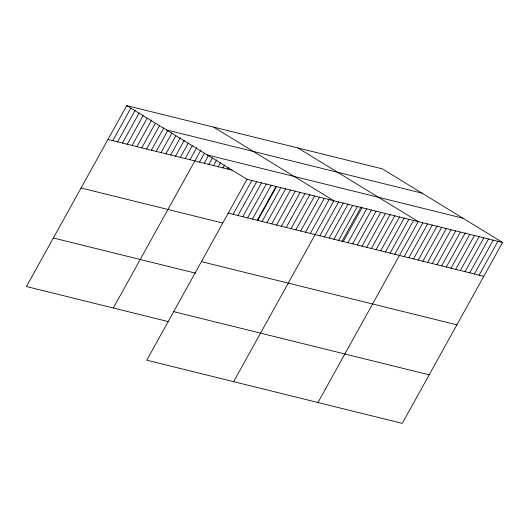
<?xml version="1.0" encoding="UTF-8"?>
<svg xmlns="http://www.w3.org/2000/svg" width="529" height="529" viewBox="0 0 529 529"><rect width="100%" height="100%" fill="white"/><g stroke="black" fill="none" stroke-linecap="round" stroke-linejoin="round"><path stroke-width="0.79" d="M502.55 242.467L247.05 179.291L146.771 360.189L402.278 423.372L502.55 242.467L382.229 168.811L126.722 105.628L26.45 286.533L168.751 321.718M112.796 140.661L130.756 108.266M117.623 141.851L135.179 110.177M122.45 143.048L139.206 112.809M127.277 144.238L143.233 115.441M132.098 145.435L147.267 118.079M136.925 146.626L151.691 119.99M141.752 147.822L155.321 123.343M146.579 149.013L159.348 125.975M151.406 150.21L163.778 127.892M156.234 151.4L167.805 130.524M161.054 152.59L171.832 133.156M165.881 153.787L175.859 135.788M170.708 154.977L180.29 137.705M175.535 156.174L184.317 140.337M180.363 157.364L188.344 142.969M185.19 158.561L192.371 145.601M190.017 159.751L196.795 147.518M113.318 308.01L200.828 150.15M199.526 162.105L204.313 153.47M204.207 163.263L208.598 155.347M208.895 164.42L212.486 157.946M213.577 165.584L216.771 159.824M218.259 166.741L220.653 162.416M222.947 167.898L224.541 165.015M227.629 169.055L228.429 167.614M233.117 214.318L251.877 180.482M237.944 215.508L256.697 181.678M242.771 216.705L261.524 182.869M247.598 217.895L266.351 184.059M252.426 219.092L271.179 185.256M257.253 220.282L276.006 186.446M257.636 220.619L276.469 186.651M262.073 221.479L280.833 187.643M266.9 222.669L285.66 188.833M271.727 223.866L290.481 190.03M276.555 225.056L295.308 191.22M281.382 226.253L300.135 192.417M286.209 227.444L304.962 193.607M291.029 228.64L309.789 194.804M295.856 229.831L314.616 195.994M300.684 231.028L319.437 197.191M305.511 232.218L324.264 198.382M310.338 233.408L329.091 199.578M233.646 381.667L333.918 200.769L213.597 127.112M319.847 235.762L338.6 201.926M324.535 236.919L343.288 203.09M329.217 238.076L347.97 204.247M333.898 239.24L352.658 205.404M338.586 240.397L357.339 206.561M341.952 241.469L361.168 206.806M343.268 241.555L362.021 207.718M347.95 242.712L366.709 208.876M352.638 243.869L371.391 210.039M357.32 245.026L376.079 211.197M362.008 246.19L380.761 212.354M366.69 247.347L385.443 213.511M371.371 248.504L390.131 214.668M376.059 249.662L394.813 215.825M380.741 250.819L399.494 216.989M385.429 251.983L404.182 218.146M390.111 253.14L408.864 219.304M394.793 254.297L413.552 220.461M317.962 402.516L418.234 221.618L297.913 147.961M404.163 256.611L422.916 222.775M408.851 257.768L427.604 223.939M413.533 258.932L432.286 225.096M418.214 260.089L436.974 226.253M422.902 261.247L441.655 227.41M427.584 262.404L446.337 228.568M432.266 263.561L451.025 229.725M436.954 264.718L455.707 230.889M441.636 265.882L460.395 232.046M446.324 267.039L465.077 233.203M451.006 268.196L469.759 234.36M455.687 269.354L474.447 235.517M460.375 270.511L479.129 236.675M465.057 271.668L483.81 237.838M469.745 272.832L488.498 238.996M474.427 273.989L493.18 240.153M479.109 275.146L497.868 241.31M166.43 129.936L421.93 193.118M207.342 154.984L462.842 218.16M107.969 139.464L232.317 170.212M228.29 213.121L483.797 276.303M81.069 188L222.59 222.993M201.39 261.657L456.891 324.832M53.35 237.997L195.651 273.189M173.677 311.654L429.178 374.836M126.722 105.628L247.05 179.291"/></g></svg>
